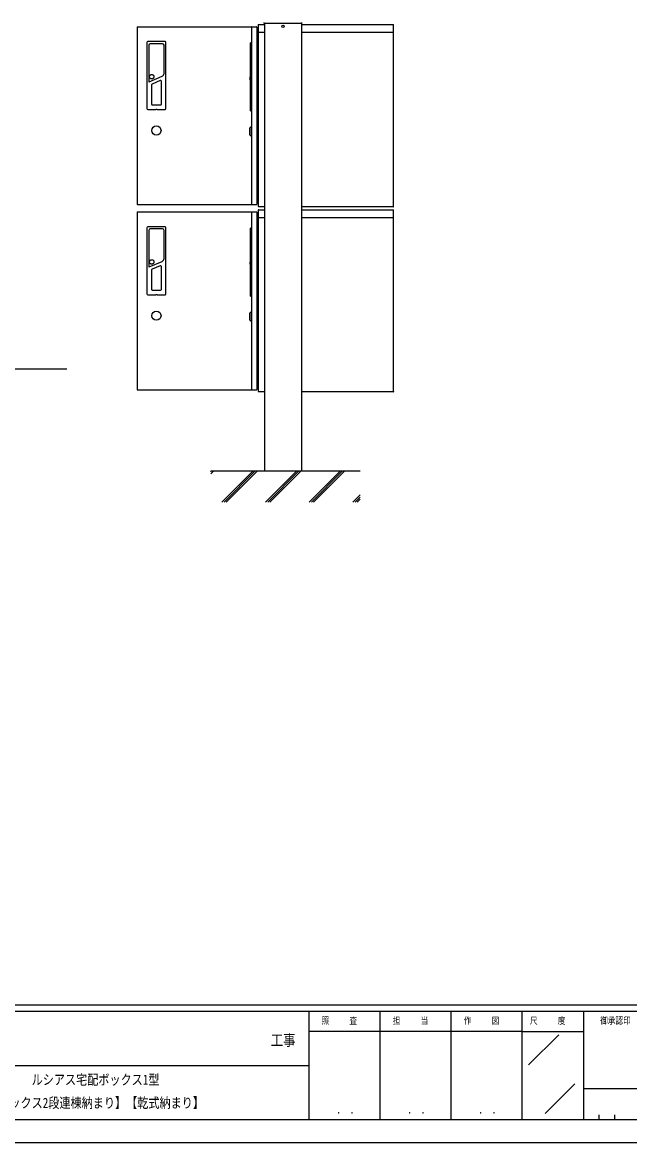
# Model space of a CAD drawing. Units: millimetres, scale not verified. Extents: x -4205 to 4205, y -2970 to 2970.
# Drawn here: x 368 to 2334, y -2970 to 659 of the extents above; entities that cross this region are included whole.
import ezdxf
from ezdxf.enums import TextEntityAlignment as Align

# ---------------------------------------------------------------- set-up
doc = ezdxf.new("R2010")
doc.units = ezdxf.units.MM
doc.header["$LTSCALE"] = 16
for name, color, linetype in [('0-1_USER1', 3, 'Continuous'), ('0-4_YKK_13', 4, 'Continuous'), ('0-5_YKK_A1', 4, 'Continuous'), ('0-6_YKK_D', 6, 'Continuous'), ('0-7_YKK_ZWAK', 7, 'Continuous'), ('0-8_YSS_K', 3, 'Continuous')]:
    doc.layers.add(name, color=color, linetype=linetype)
doc.styles.add('ＭＳ ゴシック', font='')
doc.styles.get('ＭＳ ゴシック').set_extended_font_data('MS Gothic')

msp = doc.modelspace()

# ---------------------------------------------------------------- linework, layer by layer
at = {"layer": '0-4_YKK_13'}
for p, q in [((1150.92, 656), (1151.11, 659.12)), ((1151.92, 656), (1150.92, 656)), ((1270.92, 656), (1151.92, 656)), ((1271.92, 656), (1270.92, 656)), ((1271.73, 659.12), (1271.92, 656)), ((739.42, 645), (1110.02, 645)), ((739.42, 645), (739.42, 69)), ((1110.02, 644), (1110.02, 70)), ((1111.02, 645), (1126.02, 645)), ((1127.02, 644), (1127.02, 70)), ((1131.42, 635), (1127.02, 635)), ((1131.42, 651), (1131.42, 627)), ((1131.42, 627), (1131.42, 625)), ((1151.42, 626), (1131.42, 626)), ((1131.42, 625), (1131.42, 64)), ((1132.42, 652), (1132.52, 652)), ((1132.49, 652), (1132.42, 652)), ((1132.49, 652), (1132.47, 652.08)), ((1132.49, 652), (1151.42, 652)), ((1271.42, 652), (1569.02, 652)), ((1570.02, 626), (1271.42, 626)), ((1569.02, 652), (1569.4, 651.92)), ((1570.02, 63), (1570.02, 651.06)), ((770.82, 593.76), (770.82, 379.76)), ((829.82, 596.76), (773.82, 596.76)), ((777.01, 585.26), (777.01, 467.72)), ((821.72, 590.17), (781.92, 590.17)), ((826.63, 494.04), (826.63, 585.26)), ((832.82, 379.76), (832.82, 593.76)), ((1109.02, 592.5), (1107.02, 592.5)), ((1107.02, 589.5), (1107.02, 592.5)), ((1107.02, 375.5), (1107.02, 589.5)), ((1109.02, 589.5), (1109.02, 592.5)), ((1109.02, 591.5), (1110.02, 591.5)), ((1109.02, 375.5), (1109.02, 589.5)), ((778.28, 466.88), (820.6, 484.92)), ((1105.22, 473.32), (1105.27, 473.17)), ((1105.69, 472.92), (1107.02, 472.89)), ((1106.74, 485.5), (1106.59, 485.48)), ((1107.02, 485.51), (1106.74, 485.5)), ((785.82, 456.44), (785.82, 394.26)), ((814.34, 470.58), (787.64, 459.2)), ((817.82, 394.26), (817.82, 468.28)), ((773.82, 376.76), (799.82, 376.76)), ((788.32, 391.76), (815.32, 391.76)), ((799.82, 376.76), (799.82, 376.78)), ((803.82, 376.78), (799.82, 376.78)), ((803.82, 376.76), (803.82, 376.78)), ((803.82, 376.78), (829.82, 376.78)), ((803.82, 376.76), (829.82, 376.76)), ((1107.02, 372.5), (1107.02, 375.5)), ((1107.02, 372.5), (1109.02, 372.5)), ((1109.02, 372.5), (1109.02, 375.5)), ((1109.02, 373.2), (1110.02, 373.2)), ((1104.02, 311.5), (1103.22, 310.7)), ((1103.22, 310.7), (1103.22, 307.6)), ((1103.22, 307.6), (1103.23, 307.51)), ((1103.23, 304.46), (1103.22, 304.45)), ((1103.22, 304.4), (1103.22, 304.45)), ((1103.22, 304.4), (1103.22, 301.3)), ((1103.22, 301.3), (1104.02, 300.5)), ((1103.52, 307.3), (1103.92, 307.3)), ((1103.92, 304.7), (1103.52, 304.7)), ((1103.92, 307.3), (1103.92, 307.25)), ((1103.92, 307.25), (1104.02, 307.25)), ((1103.92, 307.25), (1103.92, 304.75)), ((1103.92, 304.75), (1103.92, 304.7)), ((1104.02, 304.75), (1103.92, 304.75)), ((1104.02, 295.3), (1104.02, 316.7)), ((1104.02, 295.3), (1104.32, 295)), ((1104.32, 306), (1104.32, 317)), ((1104.32, 295), (1104.32, 306)), ((1104.32, 295), (1104.72, 295)), ((1109.62, 321), (1104.72, 317.6)), ((1104.72, 317.6), (1104.72, 294.4)), ((1104.72, 294.4), (1109.62, 291)), ((1109.92, 321), (1109.62, 321)), ((1109.62, 321), (1109.62, 291)), ((1109.62, 291), (1109.92, 291)), ((1109.92, 321), (1109.92, 291)), ((1110.02, 315.92), (1109.92, 315.92)), ((1109.92, 314.84), (1110.02, 314.84)), ((1110.02, 313.76), (1109.92, 313.76)), ((1110.02, 313.41), (1109.92, 313.41)), ((1110.02, 296.08), (1109.92, 296.08)), ((1131.42, 79), (1127.02, 79)), ((739.42, 69), (1111.02, 69)), ((739.42, 45), (1111.02, 45)), ((739.42, 45), (739.42, -531)), ((1110.02, 44), (1110.02, -530)), ((1111.02, 69), (1126.02, 69)), ((1111.02, 45), (1126.02, 45)), ((1127.02, 44), (1127.02, -530)), ((1131.42, 51), (1131.42, 27)), ((1132.42, 63), (1132.42, 62)), ((1151.42, 62), (1132.42, 62)), ((1132.42, 52), (1132.52, 52)), ((1132.49, 52), (1132.42, 52)), ((1132.49, 52), (1132.47, 52.08)), ((1132.49, 52), (1151.42, 52)), ((1568.95, 62), (1271.42, 62)), ((1271.42, 52), (1569.02, 52)), ((1568.95, 62), (1569.02, 62)), ((1569.02, 52), (1569.4, 51.92)), ((1570.02, 63), (1569.94, 62.62)), ((1570.02, -537), (1570.02, 51.06)), ((1131.42, 35), (1127.02, 35)), ((1131.42, 27), (1131.42, 25)), ((1151.42, 26), (1131.42, 26)), ((1131.42, 25), (1131.42, -536)), ((1570.02, 26), (1271.42, 26)), ((770.82, -6.24), (770.82, -220.24)), ((829.82, -3.24), (773.82, -3.24)), ((777.01, -14.74), (777.01, -132.28)), ((821.72, -9.83), (781.92, -9.83)), ((826.63, -105.96), (826.63, -14.74)), ((832.82, -220.24), (832.82, -6.24)), ((1109.02, -7.5), (1107.02, -7.5)), ((1107.02, -10.5), (1107.02, -7.5)), ((1107.02, -224.5), (1107.02, -10.5)), ((1109.02, -10.5), (1109.02, -7.5)), ((1109.02, -8.5), (1110.02, -8.5)), ((1109.02, -224.5), (1109.02, -10.5)), ((778.28, -133.12), (820.6, -115.08)), ((785.82, -143.56), (785.82, -205.74)), ((814.34, -129.42), (787.64, -140.8)), ((817.82, -205.74), (817.82, -131.72)), ((1105.22, -126.68), (1105.27, -126.83)), ((1105.69, -127.08), (1107.02, -127.11)), ((1106.74, -114.5), (1106.59, -114.52)), ((1107.02, -114.49), (1106.74, -114.5)), ((788.32, -208.24), (815.32, -208.24)), ((773.82, -223.24), (799.82, -223.24)), ((799.82, -223.24), (799.82, -223.22)), ((803.82, -223.22), (799.82, -223.22)), ((803.82, -223.24), (803.82, -223.22)), ((803.82, -223.22), (829.82, -223.22)), ((803.82, -223.24), (829.82, -223.24)), ((1107.02, -227.5), (1107.02, -224.5)), ((1107.02, -227.5), (1109.02, -227.5)), ((1109.02, -227.5), (1109.02, -224.5)), ((1109.02, -226.8), (1110.02, -226.8)), ((1104.02, -288.5), (1103.22, -289.3)), ((1103.22, -289.3), (1103.22, -292.4)), ((1104.02, -304.7), (1104.02, -283.3)), ((1104.32, -294), (1104.32, -283)), ((1109.62, -279), (1104.72, -282.4)), ((1104.72, -282.4), (1104.72, -305.6)), ((1109.92, -279), (1109.62, -279)), ((1109.62, -279), (1109.62, -309)), ((1109.92, -279), (1109.92, -309)), ((1110.02, -284.08), (1109.92, -284.08)), ((1109.92, -285.16), (1110.02, -285.16)), ((1110.02, -286.24), (1109.92, -286.24)), ((1110.02, -286.59), (1109.92, -286.59)), ((1103.22, -292.4), (1103.23, -292.49)), ((1103.23, -295.54), (1103.22, -295.55)), ((1103.22, -295.6), (1103.22, -295.55)), ((1103.22, -295.6), (1103.22, -298.7)), ((1103.22, -298.7), (1104.02, -299.5)), ((1103.52, -292.7), (1103.92, -292.7)), ((1103.92, -295.3), (1103.52, -295.3)), ((1103.92, -292.7), (1103.92, -292.75)), ((1103.92, -292.75), (1104.02, -292.75)), ((1103.92, -292.75), (1103.92, -295.25)), ((1103.92, -295.25), (1103.92, -295.3)), ((1104.02, -295.25), (1103.92, -295.25)), ((1104.02, -304.7), (1104.32, -305)), ((1104.32, -305), (1104.32, -294)), ((1104.32, -305), (1104.72, -305)), ((1104.72, -305.6), (1109.62, -309)), ((1109.62, -309), (1109.92, -309)), ((1110.02, -303.92), (1109.92, -303.92)), ((739.42, -531), (1110.02, -531)), ((1111.02, -531), (1126.02, -531)), ((1131.42, -521), (1127.02, -521)), ((1132.42, -537), (1132.42, -538)), ((1151.42, -538), (1132.42, -538)), ((1568.95, -538), (1271.42, -538)), ((1568.95, -538), (1569.02, -538)), ((1570.02, -537), (1569.94, -537.38))]:
    msp.add_line(p, q, dxfattribs=at)
for points in [[(1569.02, 652), (1569.02, 651.99), (1569.01, 651.99), (1569.01, 651.98), (1569.01, 651.97), (1569.01, 651.97), (1569.01, 651.96), (1569.01, 651.95), (1569, 651.94), (1569, 651.92)], [(1570.02, 651), (1570.02, 651.04), (1570.01, 651.08), (1570.01, 651.12), (1570, 651.16), (1569.99, 651.2), (1569.99, 651.23), (1569.98, 651.27), (1569.97, 651.31), (1569.96, 651.35), (1569.94, 651.38), (1569.93, 651.42), (1569.91, 651.45), (1569.89, 651.49), (1569.87, 651.52), (1569.85, 651.56), (1569.83, 651.59), (1569.81, 651.62), (1569.78, 651.65), (1569.75, 651.68), (1569.73, 651.71), (1569.7, 651.73), (1569.67, 651.76), (1569.64, 651.79), (1569.61, 651.81), (1569.57, 651.83), (1569.54, 651.85), (1569.51, 651.87), (1569.47, 651.89), (1569.44, 651.91), (1569.4, 651.92)], [(786.72, 475.98), (785.97, 476.01), (785.24, 476.13), (784.51, 476.32), (783.81, 476.59), (783.14, 476.94), (782.5, 477.35), (781.92, 477.82), (781.39, 478.35), (780.91, 478.94), (780.5, 479.57), (780.15, 480.25), (779.88, 480.96), (779.69, 481.69), (779.57, 482.44), (779.53, 483.19), (779.57, 483.95), (779.69, 484.7), (779.88, 485.43), (780.15, 486.14), (780.5, 486.81), (780.91, 487.45), (781.38, 488.03), (781.92, 488.57), (782.5, 489.04), (783.13, 489.45), (783.8, 489.8), (784.51, 490.06), (785.23, 490.26), (785.97, 490.38), (786.72, 490.42), (787.47, 490.38), (788.2, 490.26), (788.93, 490.07), (789.63, 489.8), (790.3, 489.45), (790.94, 489.04), (791.52, 488.57), (792.06, 488.04), (792.53, 487.45)], [(792.53, 487.45), (792.94, 486.81), (793.29, 486.14), (793.56, 485.43), (793.75, 484.7), (793.87, 483.95), (793.91, 483.2), (793.87, 482.44), (793.75, 481.69), (793.56, 480.96), (793.29, 480.25), (792.94, 479.58), (792.53, 478.94), (792.06, 478.36), (791.52, 477.82), (790.94, 477.35), (790.31, 476.94), (789.64, 476.59), (788.93, 476.33), (788.21, 476.13), (787.47, 476.01), (786.72, 475.98)], [(1104.89, 475.74), (1104.91, 475.95), (1104.96, 476.56), (1105.05, 477.5), (1105.15, 478.65), (1105.25, 479.87), (1105.35, 481.01), (1105.44, 481.95), (1105.49, 482.56), (1105.51, 482.77)], [(1105.7, 472.92), (1105.68, 472.92), (1105.66, 472.92), (1105.65, 472.92), (1105.63, 472.93), (1105.62, 472.93), (1105.6, 472.93), (1105.58, 472.93), (1105.57, 472.94), (1105.55, 472.94), (1105.54, 472.95), (1105.52, 472.95), (1105.5, 472.96), (1105.49, 472.97), (1105.47, 472.97), (1105.46, 472.98), (1105.44, 472.99), (1105.43, 473), (1105.41, 473.01), (1105.4, 473.02), (1105.38, 473.03), (1105.37, 473.05), (1105.36, 473.06), (1105.35, 473.07), (1105.33, 473.08), (1105.32, 473.1), (1105.31, 473.11), (1105.3, 473.12), (1105.29, 473.14), (1105.28, 473.15), (1105.27, 473.17)], [(1106.28, 485.18), (1106.28, 485.19), (1106.29, 485.21), (1106.3, 485.22), (1106.3, 485.23), (1106.31, 485.25), (1106.32, 485.26), (1106.32, 485.27), (1106.33, 485.28), (1106.34, 485.29), (1106.35, 485.31), (1106.36, 485.32), (1106.37, 485.33), (1106.38, 485.34), (1106.39, 485.35), (1106.4, 485.36), (1106.41, 485.37), (1106.42, 485.38), (1106.43, 485.39), (1106.44, 485.4), (1106.45, 485.41), (1106.47, 485.42), (1106.48, 485.43), (1106.49, 485.43), (1106.51, 485.44), (1106.52, 485.45), (1106.53, 485.45), (1106.55, 485.46), (1106.56, 485.47), (1106.58, 485.47), (1106.59, 485.48)], [(1103.52, 307.3), (1103.51, 307.3), (1103.49, 307.3), (1103.48, 307.31), (1103.47, 307.31), (1103.45, 307.31), (1103.44, 307.31), (1103.43, 307.32), (1103.41, 307.32), (1103.4, 307.32), (1103.39, 307.33), (1103.38, 307.33), (1103.37, 307.34), (1103.36, 307.35), (1103.35, 307.36), (1103.33, 307.36), (1103.32, 307.37), (1103.31, 307.38), (1103.3, 307.39), (1103.3, 307.4), (1103.29, 307.41), (1103.28, 307.42), (1103.27, 307.43), (1103.27, 307.44), (1103.26, 307.45), (1103.26, 307.46), (1103.25, 307.46), (1103.25, 307.47), (1103.24, 307.49), (1103.24, 307.5), (1103.23, 307.51)], [(1103.49, 304.7), (1103.48, 304.7), (1103.47, 304.7), (1103.46, 304.69), (1103.45, 304.69), (1103.44, 304.69), (1103.43, 304.69), (1103.43, 304.68), (1103.42, 304.68), (1103.41, 304.68), (1103.4, 304.68), (1103.39, 304.67), (1103.38, 304.67), (1103.37, 304.66), (1103.36, 304.65), (1103.35, 304.65), (1103.34, 304.64), (1103.33, 304.63), (1103.32, 304.63), (1103.31, 304.62), (1103.31, 304.61), (1103.3, 304.6), (1103.29, 304.59), (1103.28, 304.58), (1103.28, 304.57), (1103.27, 304.56), (1103.26, 304.55), (1103.26, 304.54), (1103.25, 304.53), (1103.24, 304.52), (1103.24, 304.51), (1103.24, 304.5), (1103.24, 304.5), (1103.23, 304.49), (1103.23, 304.49), (1103.23, 304.48), (1103.23, 304.48), (1103.23, 304.47), (1103.23, 304.46), (1103.23, 304.46)], [(1103.49, 304.7), (1103.51, 304.7), (1103.52, 304.7), (1103.52, 304.7), (1103.52, 304.7)], [(1104.72, 317), (1104.32, 317), (1104.02, 316.7)], [(1569.02, 52), (1569.02, 51.99), (1569.01, 51.99), (1569.01, 51.98), (1569.01, 51.97), (1569.01, 51.97), (1569.01, 51.96), (1569.01, 51.95), (1569, 51.94), (1569, 51.92)], [(1569.02, 62), (1569.06, 62), (1569.1, 62.01), (1569.14, 62.01), (1569.18, 62.02), (1569.22, 62.03), (1569.25, 62.03), (1569.29, 62.04), (1569.33, 62.05), (1569.37, 62.06), (1569.4, 62.08), (1569.44, 62.09), (1569.47, 62.11), (1569.51, 62.13), (1569.54, 62.15), (1569.57, 62.17), (1569.61, 62.19), (1569.64, 62.21), (1569.67, 62.24), (1569.7, 62.27), (1569.73, 62.29), (1569.75, 62.32), (1569.78, 62.35), (1569.81, 62.38), (1569.83, 62.41), (1569.85, 62.44), (1569.87, 62.48), (1569.89, 62.51), (1569.91, 62.55), (1569.93, 62.58), (1569.94, 62.62)], [(1570.02, 51), (1570.02, 51.04), (1570.01, 51.08), (1570.01, 51.12), (1570, 51.16), (1569.99, 51.2), (1569.99, 51.23), (1569.98, 51.27), (1569.97, 51.31), (1569.96, 51.35), (1569.94, 51.38), (1569.93, 51.42), (1569.91, 51.45), (1569.89, 51.49), (1569.87, 51.52), (1569.85, 51.56), (1569.83, 51.59), (1569.81, 51.62), (1569.78, 51.65), (1569.75, 51.68), (1569.73, 51.71), (1569.7, 51.73), (1569.67, 51.76), (1569.64, 51.79), (1569.61, 51.81), (1569.57, 51.83), (1569.54, 51.85), (1569.51, 51.87), (1569.47, 51.89), (1569.44, 51.91), (1569.4, 51.92)], [(786.72, -124.02), (785.97, -123.99), (785.24, -123.87), (784.51, -123.68), (783.81, -123.41), (783.14, -123.06), (782.5, -122.65), (781.92, -122.18), (781.39, -121.65), (780.91, -121.06), (780.5, -120.43), (780.15, -119.75), (779.88, -119.04), (779.69, -118.31), (779.57, -117.56), (779.53, -116.81), (779.57, -116.05), (779.69, -115.3), (779.88, -114.57), (780.15, -113.86), (780.5, -113.19), (780.91, -112.55), (781.38, -111.97), (781.92, -111.43), (782.5, -110.96), (783.13, -110.55), (783.8, -110.2), (784.51, -109.94), (785.23, -109.74), (785.97, -109.62), (786.72, -109.58), (787.47, -109.62), (788.2, -109.74), (788.93, -109.93), (789.63, -110.2), (790.3, -110.55), (790.94, -110.96), (791.52, -111.43), (792.06, -111.96), (792.53, -112.55)], [(792.53, -112.55), (792.94, -113.19), (793.29, -113.86), (793.56, -114.57), (793.75, -115.3), (793.87, -116.05), (793.91, -116.8), (793.87, -117.56), (793.75, -118.31), (793.56, -119.04), (793.29, -119.75), (792.94, -120.42), (792.53, -121.06), (792.06, -121.64), (791.52, -122.18), (790.94, -122.65), (790.31, -123.06), (789.64, -123.41), (788.93, -123.67), (788.21, -123.87), (787.47, -123.99), (786.72, -124.02)], [(1104.89, -124.26), (1104.91, -124.05), (1104.96, -123.44), (1105.05, -122.5), (1105.15, -121.35), (1105.25, -120.13), (1105.35, -118.99), (1105.44, -118.05), (1105.49, -117.44), (1105.51, -117.23)], [(1105.7, -127.08), (1105.68, -127.08), (1105.66, -127.08), (1105.65, -127.08), (1105.63, -127.07), (1105.62, -127.07), (1105.6, -127.07), (1105.58, -127.07), (1105.57, -127.06), (1105.55, -127.06), (1105.54, -127.05), (1105.52, -127.05), (1105.5, -127.04), (1105.49, -127.03), (1105.47, -127.03), (1105.46, -127.02), (1105.44, -127.01), (1105.43, -127), (1105.41, -126.99), (1105.4, -126.98), (1105.38, -126.97), (1105.37, -126.95), (1105.36, -126.94), (1105.35, -126.93), (1105.33, -126.92), (1105.32, -126.9), (1105.31, -126.89), (1105.3, -126.88), (1105.29, -126.86), (1105.28, -126.85), (1105.27, -126.83)], [(1106.28, -114.82), (1106.28, -114.81), (1106.29, -114.79), (1106.3, -114.78), (1106.3, -114.77), (1106.31, -114.75), (1106.32, -114.74), (1106.32, -114.73), (1106.33, -114.72), (1106.34, -114.71), (1106.35, -114.69), (1106.36, -114.68), (1106.37, -114.67), (1106.38, -114.66), (1106.39, -114.65), (1106.4, -114.64), (1106.41, -114.63), (1106.42, -114.62), (1106.43, -114.61), (1106.44, -114.6), (1106.45, -114.59), (1106.47, -114.58), (1106.48, -114.57), (1106.49, -114.57), (1106.51, -114.56), (1106.52, -114.55), (1106.53, -114.55), (1106.55, -114.54), (1106.56, -114.53), (1106.58, -114.53), (1106.59, -114.52)], [(1104.72, -283), (1104.32, -283), (1104.02, -283.3)], [(1103.52, -292.7), (1103.51, -292.7), (1103.49, -292.7), (1103.48, -292.69), (1103.47, -292.69), (1103.45, -292.69), (1103.44, -292.69), (1103.43, -292.68), (1103.41, -292.68), (1103.4, -292.68), (1103.39, -292.67), (1103.38, -292.67), (1103.37, -292.66), (1103.36, -292.65), (1103.35, -292.64), (1103.33, -292.64), (1103.32, -292.63), (1103.31, -292.62), (1103.3, -292.61), (1103.3, -292.6), (1103.29, -292.59), (1103.28, -292.58), (1103.27, -292.57), (1103.27, -292.56), (1103.26, -292.55), (1103.26, -292.54), (1103.25, -292.54), (1103.25, -292.53), (1103.24, -292.51), (1103.24, -292.5), (1103.23, -292.49)], [(1103.49, -295.3), (1103.48, -295.3), (1103.47, -295.3), (1103.46, -295.31), (1103.45, -295.31), (1103.44, -295.31), (1103.43, -295.31), (1103.43, -295.32), (1103.42, -295.32), (1103.41, -295.32), (1103.4, -295.32), (1103.39, -295.33), (1103.38, -295.33), (1103.37, -295.34), (1103.36, -295.35), (1103.35, -295.35), (1103.34, -295.36), (1103.33, -295.37), (1103.32, -295.37), (1103.31, -295.38), (1103.31, -295.39), (1103.3, -295.4), (1103.29, -295.41), (1103.28, -295.42), (1103.28, -295.43), (1103.27, -295.44), (1103.26, -295.45), (1103.26, -295.46), (1103.25, -295.47), (1103.24, -295.48), (1103.24, -295.49), (1103.24, -295.5), (1103.24, -295.5), (1103.23, -295.51), (1103.23, -295.51), (1103.23, -295.52), (1103.23, -295.52), (1103.23, -295.53), (1103.23, -295.54), (1103.23, -295.54)], [(1103.49, -295.3), (1103.51, -295.3), (1103.52, -295.3), (1103.52, -295.3), (1103.52, -295.3)], [(1569.02, -538), (1569.06, -538), (1569.1, -537.99), (1569.14, -537.99), (1569.18, -537.98), (1569.22, -537.97), (1569.25, -537.97), (1569.29, -537.96), (1569.33, -537.95), (1569.37, -537.94), (1569.4, -537.92), (1569.44, -537.91), (1569.47, -537.89), (1569.51, -537.87), (1569.54, -537.85), (1569.57, -537.83), (1569.61, -537.81), (1569.64, -537.79), (1569.67, -537.76), (1569.7, -537.73), (1569.73, -537.71), (1569.75, -537.68), (1569.78, -537.65), (1569.81, -537.62), (1569.83, -537.59), (1569.85, -537.56), (1569.87, -537.52), (1569.89, -537.49), (1569.91, -537.45), (1569.93, -537.42), (1569.94, -537.38)]]:
    msp.add_lwpolyline(points, dxfattribs=at)
for centre, radius in [((1211.42, 646), 3.75), ((801.82, 308.96), 15), ((801.82, -291.04), 15)]:
    msp.add_circle(centre, radius, dxfattribs=at)
for centre, radius, start, end in [((1111.02, 644), 1, 90, 180), ((1126.02, 644), 1, 0, 90), ((1132.42, 651), 1, 90, 180), ((773.82, 593.76), 3, 90, 180), ((781.92, 585.26), 4.91, 90, 180), ((821.72, 585.26), 4.91, 0, 90), ((829.82, 593.76), 3, 0, 90), ((816.72, 494.04), 9.91, 293.08513, 0), ((1105.39, 475.7), 0.5, 175, 184.72509), ((1126.22, 477.42), 21.4, 184.72509, 191.0247), ((1106.01, 482.73), 0.5, 165.27491, 175), ((1126.22, 477.42), 21.4, 158.72378, 165.27491), ((777.92, 467.72), 0.907, 180, 293.08513), ((788.82, 456.44), 3, 113.08513, 180), ((815.32, 468.28), 2.5, 0, 113.08513), ((773.82, 379.76), 3, 180, 270), ((788.32, 394.26), 2.5, 180, 270), ((815.32, 394.26), 2.5, 270, 0), ((829.82, 379.76), 3, 270, 0), ((1111.02, 70), 1, 180, 270), ((1111.02, 44), 1, 90, 180), ((1126.02, 70), 1, 270, 0), ((1126.02, 44), 1, 0, 90), ((1132.42, 64), 1, 180, 270), ((1132.42, 51), 1, 90, 180), ((773.82, -6.24), 3, 90, 180), ((781.92, -14.74), 4.91, 90, 180), ((821.72, -14.74), 4.91, 0, 90), ((829.82, -6.24), 3, 0, 90), ((816.72, -105.96), 9.91, 293.08513, 0), ((777.92, -132.28), 0.907, 180, 293.08513), ((788.82, -143.56), 3, 113.08513, 180), ((815.32, -131.72), 2.5, 0, 113.08513), ((1105.39, -124.3), 0.5, 175, 184.72509), ((1126.22, -122.58), 21.4, 184.72509, 191.0247), ((1106.01, -117.27), 0.5, 165.27491, 175), ((1126.22, -122.58), 21.4, 158.72378, 165.27491), ((788.32, -205.74), 2.5, 180, 270), ((815.32, -205.74), 2.5, 270, 0), ((773.82, -220.24), 3, 180, 270), ((829.82, -220.24), 3, 270, 0), ((1111.02, -530), 1, 180, 270), ((1126.02, -530), 1, 270, 0), ((1132.42, -536), 1, 180, 270)]:
    msp.add_arc(centre, radius, start, end, dxfattribs=at)
at = {"layer": '0-5_YKK_A1'}
msp.add_line((1271.42, 656), (1271.42, -795), dxfattribs=at)
msp.add_lwpolyline([(1151.42, 656), (1151.42, 652.5), (1151.42, -795)], dxfattribs=at)
at = {"layer": '0-6_YKK_D'}
msp.add_lwpolyline([(-582.88, -325.54), (-432.16, -462.76), (511.37, -462.76)], dxfattribs=at)
at = {"layer": '0-7_YKK_ZWAK'}
for p, q in [((3895.02, -2525), (-3904.98, -2525)), ((1295.02, -2545), (-4.98, -2545)), ((1525.02, -2545), (1525.02, -2895)), ((1755.02, -2545), (1755.02, -2895)), ((1985.02, -2545), (1985.02, -2895)), ((2185.02, -2545), (1985.02, -2545)), ((3217.52, -2545), (2185.02, -2545)), ((2185.02, -2545), (2185.02, -2895)), ((1985.02, -2610), (1295.02, -2610)), ((1985.02, -2610), (2185.02, -2610)), ((2007.1, -2718.29), (2105.04, -2620.36)), ((-4.98, -2720), (1295.02, -2720)), ((2060.67, -2875.99), (2156.89, -2779.77)), ((2185.02, -2795), (3217.52, -2795)), ((-4.98, -2895), (1295.02, -2895)), ((1295.02, -2895), (1985.02, -2895)), ((1985.02, -2895), (2185.02, -2895)), ((2185.02, -2895), (3217.52, -2895)), ((2235.02, -2880), (2235.02, -2895)), ((2285.02, -2880), (2285.02, -2895))]:
    msp.add_line(p, q, dxfattribs=at)
msp.add_lwpolyline([(-4205, -2970), (4205, -2970), (4205, 2970), (-4205, 2970)], close=True, dxfattribs=at)
msp.add_lwpolyline([(1985.02, -2545), (1295.02, -2545), (1295.02, -2895)], dxfattribs=at)
at = {"layer": '0-8_YSS_K'}
for p, q in [((1461.61, -795), (977.82, -795)), ((977.82, -796.61), (979.43, -795)), ((977.82, -803.86), (986.68, -795)), ((1013.6, -895), (1113.6, -795)), ((1020.85, -895), (1120.85, -795)), ((1028.1, -895), (1128.1, -795)), ((1155.02, -895), (1255.02, -795)), ((1162.27, -895), (1262.27, -795)), ((1169.52, -895), (1269.52, -795)), ((1296.44, -895), (1396.44, -795)), ((1303.69, -895), (1403.69, -795)), ((1310.94, -895), (1410.94, -795)), ((1437.86, -895), (1461.61, -871.25)), ((1445.11, -895), (1461.61, -878.5)), ((1452.36, -895), (1461.61, -885.75))]:
    msp.add_line(p, q, dxfattribs=at)

# ---------------------------------------------------------------- texts
at = {"layer": '0-1_USER1', "style": 'ＭＳ ゴシック', "width": 0.8}
for s, p in [('ルシアス宅配ボックス1型', (397.82, -2792.5)), ('【宅配ボックス2段連棟納まり】【乾式納まり】', (181.82, -2867.5))]:
    msp.add_text(s, height=32.99, dxfattribs=at).set_placement(p, align=Align.BOTTOM_LEFT)
at = {"layer": '0-7_YKK_ZWAK', "style": 'ＭＳ ゴシック', "width": 0.8}
for s, height, p in [('照     査', 21.99, (1336.42, -2592.5)), ('担     当', 21.99, (1567.22, -2592.5)), ('作     図', 21.99, (1797.22, -2592.5)), ('尺     度', 21.99, (2011.42, -2592.5)), ('御承認印', 21.99, (2239.14, -2592.5)), ('工事', 36.66, (1172.33, -2667.47)), ('． ．', 25.92, (1385, -2884.35)), ('． ．', 25.92, (1615, -2884.35)), ('． ．', 25.92, (1845, -2884.35))]:
    msp.add_text(s, height=height, dxfattribs=at).set_placement(p, align=Align.BOTTOM_LEFT)

doc.saveas('drawing.dxf')
